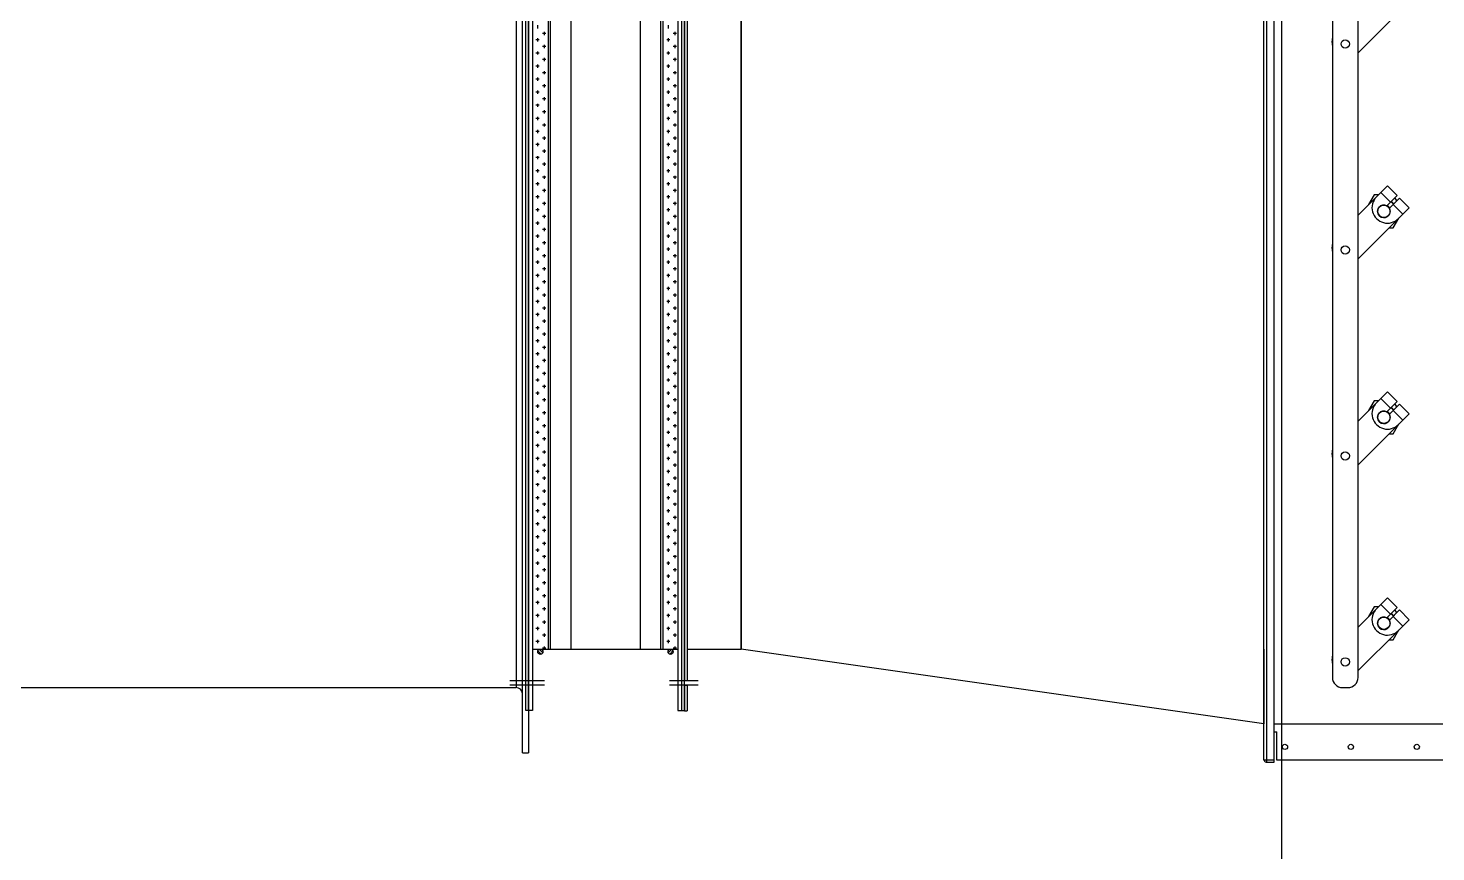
# Model space of a CAD drawing. Header units: millimetres. Extents: x -379292 to 1221486, y 92049 to 447512.
# Drawn here: x 419861 to 421228, y 165345 to 166145 of the extents above; entities that cross this region are included whole.
import ezdxf

# ---------------------------------------------------------------- set-up
doc = ezdxf.new("R2010")
doc.units = ezdxf.units.MM
doc.layers.add('05_WALL', color=3, linetype='Continuous')
doc.layers.add('_Systemair', color=3, linetype='Continuous', lineweight=30)
doc.layers.add('_Systemair Ventilation Equipments', color=7, linetype='Continuous', lineweight=30)

# ---------------------------------------------------------------- blocks, each defined once
blk = doc.blocks.new('GFL 1250')
at = {"layer": '_Systemair Ventilation Equipments', "color": 8}
for p, q in [((12063.17, 3746.23), (12063.17, 3748.73)), ((12063.42, 3748.73), (12063.17, 3748.73)), ((12063.42, 3748.73), (12063.17, 3748.73)), ((12063.42, 3746.23), (12063.42, 3748.73)), ((12063.42, 3746.23), (12063.17, 3746.23)), ((12063.17, 3614.68), (12063.17, 3745.78)), ((12063.42, 3745.78), (12063.17, 3745.78)), ((12063.42, 3614.68), (12063.42, 3745.78)), ((12057.92, 3617.73), (12057.92, 3742.73)), ((12063.22, 3742.73), (12057.92, 3742.73))]:
    blk.add_line(p, q, dxfattribs=at)
blk = doc.blocks.new('EVH 1250')
at = {"layer": '_Systemair Ventilation Equipments', "color": 8}
for p, q in [((12307.23, 3748.71), (12307.23, 3611.71)), ((12307.88, 3748.71), (12307.23, 3748.71)), ((12307.48, 3748.71), (12307.48, 3611.71)), ((12307.88, 3611.71), (12307.88, 3748.71)), ((12321.98, 3611.71), (12321.98, 3748.71)), ((12321.98, 3748.71), (12322.63, 3748.71)), ((12322.38, 3748.71), (12322.38, 3611.71)), ((12322.63, 3748.71), (12322.63, 3611.71)), ((12308.68, 3746.21), (12305.91, 3746.21)), ((12308.68, 3745.77), (12305.91, 3745.77)), ((12324.2, 3746.21), (12320.83, 3746.21)), ((12324.2, 3745.77), (12320.83, 3745.77)), ((12308.67, 3743.23), (12308.35, 3742.91)), ((12308.81, 3743.09), (12308.49, 3742.77)), ((12321, 3743.09), (12321.32, 3742.77)), ((12321.14, 3743.23), (12321.46, 3742.91)), ((12321.98, 3742.75), (12307.88, 3742.75)), ((12308.01, 3742.65), (12308.33, 3742.65)), ((12308.17, 3742.49), (12308.17, 3742.75)), ((12308.17, 3741.22), (12308.17, 3741.54)), ((12308.65, 3742.01), (12308.96, 3742.01)), ((12308.81, 3741.85), (12308.81, 3742.17)), ((12309.28, 3742.65), (12309.35, 3742.65)), ((12309.35, 3617.75), (12309.35, 3742.75)), ((12309.55, 3617.75), (12309.55, 3742.75)), ((12311.55, 3617.75), (12311.55, 3742.75)), ((12318.28, 3617.75), (12318.28, 3742.75)), ((12320.28, 3617.75), (12320.28, 3742.75)), ((12320.48, 3617.75), (12320.48, 3742.75)), ((12321.98, 3742.75), (12320.53, 3742.75)), ((12320.71, 3742.65), (12321.03, 3742.65)), ((12320.87, 3742.49), (12320.87, 3742.75)), ((12320.87, 3741.22), (12320.87, 3741.54)), ((12321.35, 3742.01), (12321.66, 3742.01)), ((12321.51, 3741.85), (12321.51, 3742.17)), ((12308.01, 3741.38), (12308.33, 3741.38)), ((12308.01, 3740.11), (12308.33, 3740.11)), ((12308.17, 3739.95), (12308.17, 3740.27)), ((12308.65, 3740.74), (12308.96, 3740.74)), ((12308.81, 3740.58), (12308.81, 3740.9)), ((12309.28, 3741.38), (12309.35, 3741.38)), ((12309.28, 3740.11), (12309.35, 3740.11)), ((12320.71, 3741.38), (12321.03, 3741.38)), ((12320.71, 3740.11), (12321.03, 3740.11)), ((12320.87, 3739.95), (12320.87, 3740.27)), ((12321.35, 3740.74), (12321.66, 3740.74)), ((12321.51, 3740.58), (12321.51, 3740.9)), ((12308.01, 3738.84), (12308.33, 3738.84)), ((12308.17, 3738.68), (12308.17, 3739)), ((12308.65, 3739.47), (12308.96, 3739.47)), ((12308.81, 3739.31), (12308.81, 3739.63)), ((12309.28, 3738.84), (12309.35, 3738.84)), ((12320.71, 3738.84), (12321.03, 3738.84)), ((12320.87, 3738.68), (12320.87, 3739)), ((12321.35, 3739.47), (12321.66, 3739.47)), ((12321.51, 3739.31), (12321.51, 3739.63)), ((12308.01, 3737.57), (12308.33, 3737.57)), ((12308.17, 3737.41), (12308.17, 3737.73)), ((12308.65, 3738.2), (12308.96, 3738.2)), ((12308.81, 3738.04), (12308.81, 3738.36)), ((12309.28, 3737.57), (12309.35, 3737.57)), ((12320.71, 3737.57), (12321.03, 3737.57)), ((12320.87, 3737.41), (12320.87, 3737.73)), ((12321.35, 3738.2), (12321.66, 3738.2)), ((12321.51, 3738.04), (12321.51, 3738.36)), ((12308.01, 3736.3), (12308.33, 3736.3)), ((12308.17, 3736.14), (12308.17, 3736.46)), ((12308.65, 3736.93), (12308.96, 3736.93)), ((12308.81, 3736.77), (12308.81, 3737.09)), ((12309.28, 3736.3), (12309.35, 3736.3)), ((12320.71, 3736.3), (12321.03, 3736.3)), ((12320.87, 3736.14), (12320.87, 3736.46)), ((12321.35, 3736.93), (12321.66, 3736.93)), ((12321.51, 3736.77), (12321.51, 3737.09)), ((12308.01, 3735.03), (12308.33, 3735.03)), ((12308.17, 3734.87), (12308.17, 3735.19)), ((12308.65, 3735.66), (12308.96, 3735.66)), ((12308.81, 3735.5), (12308.81, 3735.82)), ((12309.28, 3735.03), (12309.34, 3735.03)), ((12320.71, 3735.03), (12321.03, 3735.03)), ((12320.87, 3734.87), (12320.87, 3735.19)), ((12321.35, 3735.66), (12321.66, 3735.66)), ((12321.51, 3735.5), (12321.51, 3735.82)), ((12308.01, 3733.76), (12308.33, 3733.76)), ((12308.17, 3733.6), (12308.17, 3733.92)), ((12308.65, 3734.39), (12308.96, 3734.39)), ((12308.81, 3734.23), (12308.81, 3734.55)), ((12308.81, 3732.96), (12308.81, 3733.28)), ((12309.28, 3733.76), (12309.34, 3733.76)), ((12320.71, 3733.76), (12321.03, 3733.76)), ((12320.87, 3733.6), (12320.87, 3733.92)), ((12321.35, 3734.39), (12321.66, 3734.39)), ((12321.51, 3734.23), (12321.51, 3734.55)), ((12321.51, 3732.96), (12321.51, 3733.28)), ((12308.01, 3732.49), (12308.33, 3732.49)), ((12308.17, 3732.33), (12308.17, 3732.65)), ((12308.65, 3733.12), (12308.96, 3733.12)), ((12308.65, 3731.85), (12308.96, 3731.85)), ((12308.81, 3731.69), (12308.81, 3732.01)), ((12309.28, 3732.49), (12309.34, 3732.49)), ((12320.71, 3732.49), (12321.03, 3732.49)), ((12320.87, 3732.33), (12320.87, 3732.65)), ((12321.35, 3733.12), (12321.66, 3733.12)), ((12321.35, 3731.85), (12321.66, 3731.85)), ((12321.51, 3731.69), (12321.51, 3732.01)), ((12321.98, 3732.49), (12321.98, 3732.49)), ((12308.01, 3731.22), (12308.33, 3731.22)), ((12308.17, 3731.06), (12308.17, 3731.38)), ((12308.65, 3730.58), (12308.96, 3730.58)), ((12308.81, 3730.42), (12308.81, 3730.74)), ((12309.28, 3731.22), (12309.34, 3731.22)), ((12320.71, 3731.22), (12321.03, 3731.22)), ((12320.87, 3731.06), (12320.87, 3731.38)), ((12321.35, 3730.58), (12321.66, 3730.58)), ((12321.51, 3730.42), (12321.51, 3730.74)), ((12321.98, 3731.22), (12321.98, 3731.22)), ((12308.01, 3729.95), (12308.33, 3729.95)), ((12308.17, 3729.79), (12308.17, 3730.11)), ((12308.65, 3729.31), (12308.96, 3729.31)), ((12308.81, 3729.15), (12308.81, 3729.47)), ((12309.28, 3729.95), (12309.34, 3729.95)), ((12320.71, 3729.95), (12321.03, 3729.95)), ((12320.87, 3729.79), (12320.87, 3730.11)), ((12321.35, 3729.31), (12321.66, 3729.31)), ((12321.51, 3729.15), (12321.51, 3729.47)), ((12321.98, 3729.95), (12321.98, 3729.95)), ((12308.01, 3728.68), (12308.33, 3728.68)), ((12308.17, 3728.52), (12308.17, 3728.84)), ((12308.65, 3728.04), (12308.96, 3728.04)), ((12308.81, 3727.88), (12308.81, 3728.2)), ((12309.28, 3728.68), (12309.34, 3728.68)), ((12320.71, 3728.68), (12321.03, 3728.68)), ((12320.87, 3728.52), (12320.87, 3728.84)), ((12321.35, 3728.04), (12321.66, 3728.04)), ((12321.51, 3727.88), (12321.51, 3728.2)), ((12321.98, 3728.68), (12321.98, 3728.68)), ((12308.01, 3727.41), (12308.33, 3727.41)), ((12308.17, 3727.25), (12308.17, 3727.57)), ((12308.65, 3726.77), (12308.96, 3726.77)), ((12308.81, 3726.61), (12308.81, 3726.93)), ((12309.28, 3727.41), (12309.34, 3727.41)), ((12320.71, 3727.41), (12321.03, 3727.41)), ((12320.87, 3727.25), (12320.87, 3727.57)), ((12321.35, 3726.77), (12321.66, 3726.77)), ((12321.51, 3726.61), (12321.51, 3726.93)), ((12321.98, 3727.41), (12321.98, 3727.41)), ((12308.01, 3726.14), (12308.33, 3726.14)), ((12308.17, 3725.98), (12308.17, 3726.3)), ((12308.17, 3724.71), (12308.17, 3725.03)), ((12308.65, 3725.5), (12308.96, 3725.5)), ((12308.81, 3725.34), (12308.81, 3725.66)), ((12309.28, 3726.14), (12309.34, 3726.14)), ((12320.71, 3726.14), (12321.03, 3726.14)), ((12320.87, 3725.98), (12320.87, 3726.3)), ((12320.87, 3724.71), (12320.87, 3725.03)), ((12321.35, 3725.5), (12321.66, 3725.5)), ((12321.51, 3725.34), (12321.51, 3725.66)), ((12321.98, 3726.14), (12321.98, 3726.14)), ((12308.01, 3724.87), (12308.33, 3724.87)), ((12308.17, 3723.44), (12308.17, 3723.76)), ((12308.65, 3724.23), (12308.96, 3724.23)), ((12308.81, 3724.07), (12308.81, 3724.39)), ((12309.28, 3724.87), (12309.34, 3724.87)), ((12320.71, 3724.87), (12321.03, 3724.87)), ((12320.87, 3723.44), (12320.87, 3723.76)), ((12321.35, 3724.23), (12321.66, 3724.23)), ((12321.51, 3724.07), (12321.51, 3724.39)), ((12321.98, 3724.87), (12321.99, 3724.87)), ((12308.01, 3723.6), (12308.33, 3723.6)), ((12308.01, 3722.33), (12308.33, 3722.33)), ((12308.17, 3722.17), (12308.17, 3722.49)), ((12308.65, 3722.96), (12308.96, 3722.96)), ((12308.81, 3722.8), (12308.81, 3723.12)), ((12309.28, 3723.6), (12309.34, 3723.6)), ((12309.28, 3722.33), (12309.33, 3722.33)), ((12320.71, 3723.6), (12321.03, 3723.6)), ((12320.71, 3722.33), (12321.03, 3722.33)), ((12320.87, 3722.17), (12320.87, 3722.49)), ((12321.35, 3722.96), (12321.66, 3722.96)), ((12321.51, 3722.8), (12321.51, 3723.12)), ((12321.98, 3723.6), (12321.99, 3723.6)), ((12321.98, 3722.33), (12321.99, 3722.33)), ((12308.01, 3721.06), (12308.33, 3721.06)), ((12308.17, 3720.9), (12308.17, 3721.22)), ((12308.65, 3721.69), (12308.96, 3721.69)), ((12308.81, 3721.53), (12308.81, 3721.85)), ((12309.28, 3721.06), (12309.33, 3721.06)), ((12320.71, 3721.06), (12321.03, 3721.06)), ((12320.87, 3720.9), (12320.87, 3721.22)), ((12321.35, 3721.69), (12321.66, 3721.69)), ((12321.51, 3721.53), (12321.51, 3721.85)), ((12321.98, 3721.06), (12321.99, 3721.06)), ((12308.01, 3719.79), (12308.33, 3719.79)), ((12308.17, 3719.63), (12308.17, 3719.95)), ((12308.65, 3720.42), (12308.96, 3720.42)), ((12308.81, 3720.26), (12308.81, 3720.58)), ((12309.28, 3719.79), (12309.33, 3719.79)), ((12320.71, 3719.79), (12321.03, 3719.79)), ((12320.87, 3719.63), (12320.87, 3719.95)), ((12321.35, 3720.42), (12321.66, 3720.42)), ((12321.51, 3720.26), (12321.51, 3720.58)), ((12321.98, 3719.79), (12321.99, 3719.79)), ((12308.01, 3718.52), (12308.33, 3718.52)), ((12308.17, 3718.36), (12308.17, 3718.68)), ((12308.65, 3719.15), (12308.96, 3719.15)), ((12308.81, 3718.99), (12308.81, 3719.31)), ((12309.28, 3718.52), (12309.33, 3718.52)), ((12320.71, 3718.52), (12321.03, 3718.52)), ((12320.87, 3718.36), (12320.87, 3718.68)), ((12321.35, 3719.15), (12321.66, 3719.15)), ((12321.51, 3718.99), (12321.51, 3719.31)), ((12321.98, 3718.52), (12321.99, 3718.52)), ((12308.01, 3717.25), (12308.33, 3717.25)), ((12308.17, 3717.09), (12308.17, 3717.41)), ((12308.65, 3717.88), (12308.96, 3717.88)), ((12308.81, 3717.72), (12308.81, 3718.04)), ((12309.28, 3717.25), (12309.33, 3717.25)), ((12320.71, 3717.25), (12321.03, 3717.25)), ((12320.87, 3717.09), (12320.87, 3717.41)), ((12321.35, 3717.88), (12321.66, 3717.88)), ((12321.51, 3717.72), (12321.51, 3718.04)), ((12321.98, 3717.25), (12321.99, 3717.25)), ((12308.01, 3715.98), (12308.33, 3715.98)), ((12308.17, 3715.82), (12308.17, 3716.14)), ((12308.65, 3716.61), (12308.96, 3716.61)), ((12308.81, 3716.45), (12308.81, 3716.77)), ((12308.81, 3715.18), (12308.81, 3715.5)), ((12309.28, 3715.98), (12309.33, 3715.98)), ((12320.71, 3715.98), (12321.03, 3715.98)), ((12320.87, 3715.82), (12320.87, 3716.14)), ((12321.35, 3716.61), (12321.66, 3716.61)), ((12321.51, 3716.45), (12321.51, 3716.77)), ((12321.51, 3715.18), (12321.51, 3715.5)), ((12321.98, 3715.98), (12321.99, 3715.98)), ((12308.01, 3714.71), (12308.33, 3714.71)), ((12308.17, 3714.55), (12308.17, 3714.87)), ((12308.65, 3715.34), (12308.96, 3715.34)), ((12308.81, 3713.91), (12308.81, 3714.23)), ((12309.28, 3714.71), (12309.33, 3714.71)), ((12320.71, 3714.71), (12321.03, 3714.71)), ((12320.87, 3714.55), (12320.87, 3714.87)), ((12321.35, 3715.34), (12321.66, 3715.34)), ((12321.51, 3713.91), (12321.51, 3714.23)), ((12321.98, 3714.71), (12321.99, 3714.71)), ((12308.01, 3713.44), (12308.33, 3713.44)), ((12308.17, 3713.28), (12308.17, 3713.6)), ((12308.65, 3714.07), (12308.96, 3714.07)), ((12308.65, 3712.8), (12308.96, 3712.8)), ((12308.81, 3712.64), (12308.81, 3712.96)), ((12309.28, 3713.44), (12309.33, 3713.44)), ((12320.71, 3713.44), (12321.03, 3713.44)), ((12320.87, 3713.28), (12320.87, 3713.6)), ((12321.35, 3714.07), (12321.66, 3714.07)), ((12321.35, 3712.8), (12321.66, 3712.8)), ((12321.51, 3712.64), (12321.51, 3712.96)), ((12321.98, 3713.44), (12321.99, 3713.44)), ((12308.01, 3712.17), (12308.33, 3712.17)), ((12308.17, 3712.01), (12308.17, 3712.33)), ((12308.65, 3711.53), (12308.96, 3711.53)), ((12308.81, 3711.37), (12308.81, 3711.69)), ((12309.28, 3712.17), (12309.33, 3712.17)), ((12320.71, 3712.17), (12321.03, 3712.17)), ((12320.87, 3712.01), (12320.87, 3712.33)), ((12321.35, 3711.53), (12321.66, 3711.53)), ((12321.51, 3711.37), (12321.51, 3711.69)), ((12321.98, 3712.17), (12321.99, 3712.17)), ((12308.01, 3710.9), (12308.33, 3710.9)), ((12308.17, 3710.74), (12308.17, 3711.06)), ((12308.65, 3710.26), (12308.96, 3710.26)), ((12308.81, 3710.1), (12308.81, 3710.42)), ((12309.28, 3710.9), (12309.32, 3710.9)), ((12320.71, 3710.9), (12321.03, 3710.9)), ((12320.87, 3710.74), (12320.87, 3711.06)), ((12321.35, 3710.26), (12321.66, 3710.26)), ((12321.51, 3710.1), (12321.51, 3710.42)), ((12321.98, 3710.9), (12321.99, 3710.9)), ((12308.01, 3709.63), (12308.33, 3709.63)), ((12308.17, 3709.47), (12308.17, 3709.79)), ((12308.65, 3708.99), (12308.96, 3708.99)), ((12308.81, 3708.83), (12308.81, 3709.15)), ((12309.28, 3709.63), (12309.32, 3709.63)), ((12320.71, 3709.63), (12321.03, 3709.63)), ((12320.87, 3709.47), (12320.87, 3709.79)), ((12321.35, 3708.99), (12321.66, 3708.99)), ((12321.51, 3708.83), (12321.51, 3709.15)), ((12321.98, 3709.63), (12321.99, 3709.63)), ((12308.01, 3708.36), (12308.33, 3708.36)), ((12308.17, 3708.2), (12308.17, 3708.52)), ((12308.17, 3706.93), (12308.17, 3707.25)), ((12308.65, 3707.72), (12308.96, 3707.72)), ((12308.81, 3707.56), (12308.81, 3707.88)), ((12309.28, 3708.36), (12309.32, 3708.36)), ((12320.71, 3708.36), (12321.03, 3708.36)), ((12320.87, 3708.2), (12320.87, 3708.52)), ((12320.87, 3706.93), (12320.87, 3707.25)), ((12321.35, 3707.72), (12321.66, 3707.72)), ((12321.51, 3707.56), (12321.51, 3707.88)), ((12321.98, 3708.36), (12321.99, 3708.36)), ((12308.01, 3707.09), (12308.33, 3707.09)), ((12308.17, 3705.66), (12308.17, 3705.98)), ((12308.65, 3706.45), (12308.96, 3706.45)), ((12308.81, 3706.29), (12308.81, 3706.61)), ((12309.28, 3707.09), (12309.32, 3707.09)), ((12320.71, 3707.09), (12321.03, 3707.09)), ((12320.87, 3705.66), (12320.87, 3705.98)), ((12321.35, 3706.45), (12321.66, 3706.45)), ((12321.51, 3706.29), (12321.51, 3706.61)), ((12321.98, 3707.09), (12321.99, 3707.09)), ((12308.01, 3705.82), (12308.33, 3705.82)), ((12308.01, 3704.55), (12308.33, 3704.55)), ((12308.17, 3704.39), (12308.17, 3704.71)), ((12308.65, 3705.18), (12308.96, 3705.18)), ((12308.81, 3705.02), (12308.81, 3705.34)), ((12309.28, 3705.82), (12309.32, 3705.82)), ((12309.28, 3704.55), (12309.32, 3704.55)), ((12320.71, 3705.82), (12321.03, 3705.82)), ((12320.71, 3704.55), (12321.03, 3704.55)), ((12320.87, 3704.39), (12320.87, 3704.71)), ((12321.35, 3705.18), (12321.66, 3705.18)), ((12321.51, 3705.02), (12321.51, 3705.34)), ((12321.98, 3705.82), (12321.99, 3705.82)), ((12321.98, 3704.55), (12321.99, 3704.55)), ((12308.01, 3703.28), (12308.33, 3703.28)), ((12308.17, 3703.12), (12308.17, 3703.44)), ((12308.65, 3703.91), (12308.96, 3703.91)), ((12308.81, 3703.75), (12308.81, 3704.07)), ((12309.28, 3703.28), (12309.32, 3703.28)), ((12320.71, 3703.28), (12321.03, 3703.28)), ((12320.87, 3703.12), (12320.87, 3703.44)), ((12321.35, 3703.91), (12321.66, 3703.91)), ((12321.51, 3703.75), (12321.51, 3704.07)), ((12321.98, 3703.28), (12321.99, 3703.28)), ((12308.01, 3702.01), (12308.33, 3702.01)), ((12308.17, 3701.85), (12308.17, 3702.17)), ((12308.65, 3702.64), (12308.96, 3702.64)), ((12308.81, 3702.48), (12308.81, 3702.8)), ((12309.28, 3702.01), (12309.32, 3702.01)), ((12320.71, 3702.01), (12321.03, 3702.01)), ((12320.87, 3701.85), (12320.87, 3702.17)), ((12321.35, 3702.64), (12321.66, 3702.64)), ((12321.51, 3702.48), (12321.51, 3702.8)), ((12321.98, 3702.01), (12321.99, 3702.01)), ((12308.01, 3700.74), (12308.33, 3700.74)), ((12308.17, 3700.58), (12308.17, 3700.9)), ((12308.65, 3701.37), (12308.96, 3701.37)), ((12308.81, 3701.21), (12308.81, 3701.53)), ((12309.28, 3700.74), (12309.32, 3700.74)), ((12320.71, 3700.74), (12321.03, 3700.74)), ((12320.87, 3700.58), (12320.87, 3700.9)), ((12321.35, 3701.37), (12321.66, 3701.37)), ((12321.51, 3701.21), (12321.51, 3701.53)), ((12321.98, 3700.74), (12321.99, 3700.74)), ((12308.01, 3699.47), (12308.33, 3699.47)), ((12308.17, 3699.31), (12308.17, 3699.63)), ((12308.65, 3700.1), (12308.96, 3700.1)), ((12308.81, 3699.94), (12308.81, 3700.26)), ((12309.28, 3699.47), (12309.32, 3699.47)), ((12320.71, 3699.47), (12321.03, 3699.47)), ((12320.87, 3699.31), (12320.87, 3699.63)), ((12321.35, 3700.1), (12321.66, 3700.1)), ((12321.51, 3699.94), (12321.51, 3700.26)), ((12321.98, 3699.47), (12321.99, 3699.47)), ((12308.01, 3698.2), (12308.33, 3698.2)), ((12308.17, 3698.04), (12308.17, 3698.36)), ((12308.65, 3698.83), (12308.96, 3698.83)), ((12308.81, 3698.67), (12308.81, 3698.99)), ((12308.81, 3697.4), (12308.81, 3697.72)), ((12309.28, 3698.2), (12309.31, 3698.2)), ((12320.71, 3698.2), (12321.03, 3698.2)), ((12320.87, 3698.04), (12320.87, 3698.36)), ((12321.35, 3698.83), (12321.66, 3698.83)), ((12321.51, 3698.67), (12321.51, 3698.99)), ((12321.51, 3697.4), (12321.51, 3697.72)), ((12321.98, 3698.2), (12321.99, 3698.2)), ((12308.01, 3696.93), (12308.33, 3696.93)), ((12308.17, 3696.77), (12308.17, 3697.09)), ((12308.65, 3697.56), (12308.96, 3697.56)), ((12308.81, 3696.13), (12308.81, 3696.45)), ((12309.28, 3696.93), (12309.31, 3696.93)), ((12320.71, 3696.93), (12321.03, 3696.93)), ((12320.87, 3696.77), (12320.87, 3697.09)), ((12321.35, 3697.56), (12321.66, 3697.56)), ((12321.51, 3696.13), (12321.51, 3696.45)), ((12321.98, 3696.93), (12321.99, 3696.93)), ((12308.01, 3695.66), (12308.33, 3695.66)), ((12308.17, 3695.5), (12308.17, 3695.82)), ((12308.65, 3696.29), (12308.96, 3696.29)), ((12308.65, 3695.02), (12308.96, 3695.02)), ((12308.81, 3694.86), (12308.81, 3695.18)), ((12309.28, 3695.66), (12309.31, 3695.66)), ((12320.71, 3695.66), (12321.03, 3695.66)), ((12320.87, 3695.5), (12320.87, 3695.82)), ((12321.35, 3696.29), (12321.66, 3696.29)), ((12321.35, 3695.02), (12321.66, 3695.02)), ((12321.51, 3694.86), (12321.51, 3695.18)), ((12321.98, 3695.66), (12322, 3695.66)), ((12308.01, 3694.39), (12308.33, 3694.39)), ((12308.17, 3694.23), (12308.17, 3694.55)), ((12308.65, 3693.75), (12308.96, 3693.75)), ((12308.81, 3693.59), (12308.81, 3693.91)), ((12309.28, 3694.39), (12309.31, 3694.39)), ((12320.71, 3694.39), (12321.03, 3694.39)), ((12320.87, 3694.23), (12320.87, 3694.55)), ((12321.35, 3693.75), (12321.66, 3693.75)), ((12321.51, 3693.59), (12321.51, 3693.91)), ((12321.98, 3694.39), (12322, 3694.39)), ((12308.01, 3693.12), (12308.33, 3693.12)), ((12308.17, 3692.96), (12308.17, 3693.28)), ((12308.65, 3692.48), (12308.96, 3692.48)), ((12308.81, 3692.32), (12308.81, 3692.64)), ((12309.28, 3693.12), (12309.31, 3693.12)), ((12320.71, 3693.12), (12321.03, 3693.12)), ((12320.87, 3692.96), (12320.87, 3693.28)), ((12321.35, 3692.48), (12321.66, 3692.48)), ((12321.51, 3692.32), (12321.51, 3692.64)), ((12321.98, 3693.12), (12322, 3693.12)), ((12308.01, 3691.85), (12308.33, 3691.85)), ((12308.17, 3691.69), (12308.17, 3692.01)), ((12308.65, 3691.21), (12308.96, 3691.21)), ((12308.81, 3691.05), (12308.81, 3691.37)), ((12309.28, 3691.85), (12309.31, 3691.85)), ((12320.71, 3691.85), (12321.03, 3691.85)), ((12320.87, 3691.69), (12320.87, 3692.01)), ((12321.35, 3691.21), (12321.66, 3691.21)), ((12321.51, 3691.05), (12321.51, 3691.37)), ((12321.98, 3691.85), (12322, 3691.85)), ((12308.01, 3690.58), (12308.33, 3690.58)), ((12308.17, 3690.42), (12308.17, 3690.74)), ((12308.65, 3689.94), (12308.96, 3689.94)), ((12308.81, 3689.78), (12308.81, 3690.1)), ((12309.28, 3690.58), (12309.31, 3690.58)), ((12320.71, 3690.58), (12321.03, 3690.58)), ((12320.87, 3690.42), (12320.87, 3690.74)), ((12321.35, 3689.94), (12321.66, 3689.94)), ((12321.51, 3689.78), (12321.51, 3690.1)), ((12321.98, 3690.58), (12322, 3690.58)), ((12308.01, 3689.31), (12308.33, 3689.31)), ((12308.17, 3689.15), (12308.17, 3689.47)), ((12308.17, 3687.88), (12308.17, 3688.2)), ((12308.65, 3688.67), (12308.96, 3688.67)), ((12308.81, 3688.51), (12308.81, 3688.83)), ((12309.28, 3689.31), (12309.31, 3689.31)), ((12320.71, 3689.31), (12321.03, 3689.31)), ((12320.87, 3689.15), (12320.87, 3689.47)), ((12320.87, 3687.88), (12320.87, 3688.2)), ((12321.35, 3688.67), (12321.66, 3688.67)), ((12321.51, 3688.51), (12321.51, 3688.83)), ((12321.98, 3689.31), (12322, 3689.31)), ((12308.01, 3688.04), (12308.33, 3688.04)), ((12308.01, 3686.77), (12308.33, 3686.77)), ((12308.17, 3686.61), (12308.17, 3686.93)), ((12308.65, 3687.4), (12308.96, 3687.4)), ((12308.81, 3687.24), (12308.81, 3687.56)), ((12309.28, 3688.04), (12309.31, 3688.04)), ((12309.28, 3686.77), (12309.31, 3686.77)), ((12320.71, 3688.04), (12321.03, 3688.04)), ((12320.71, 3686.77), (12321.03, 3686.77)), ((12320.87, 3686.61), (12320.87, 3686.93)), ((12321.35, 3687.4), (12321.66, 3687.4)), ((12321.51, 3687.24), (12321.51, 3687.56)), ((12321.98, 3688.04), (12322, 3688.04)), ((12321.98, 3686.77), (12322, 3686.77)), ((12308.01, 3685.5), (12308.33, 3685.5)), ((12308.17, 3685.34), (12308.17, 3685.66)), ((12308.65, 3686.13), (12308.96, 3686.13)), ((12308.81, 3685.97), (12308.81, 3686.29)), ((12309.28, 3685.5), (12309.3, 3685.5)), ((12320.71, 3685.5), (12321.03, 3685.5)), ((12320.87, 3685.34), (12320.87, 3685.66)), ((12321.35, 3686.13), (12321.66, 3686.13)), ((12321.51, 3685.97), (12321.51, 3686.29)), ((12321.98, 3685.5), (12322, 3685.5)), ((12308.01, 3684.23), (12308.33, 3684.23)), ((12308.17, 3684.07), (12308.17, 3684.39)), ((12308.65, 3684.86), (12308.96, 3684.86)), ((12308.81, 3684.7), (12308.81, 3685.02)), ((12309.28, 3684.23), (12309.3, 3684.23)), ((12320.71, 3684.23), (12321.03, 3684.23)), ((12320.87, 3684.07), (12320.87, 3684.39)), ((12321.35, 3684.86), (12321.66, 3684.86)), ((12321.51, 3684.7), (12321.51, 3685.02)), ((12321.98, 3684.23), (12322, 3684.23)), ((12308.01, 3682.96), (12308.33, 3682.96)), ((12308.17, 3682.8), (12308.17, 3683.12)), ((12308.65, 3683.59), (12308.96, 3683.59)), ((12308.81, 3683.43), (12308.81, 3683.75)), ((12309.28, 3682.96), (12309.3, 3682.96)), ((12320.71, 3682.96), (12321.03, 3682.96)), ((12320.87, 3682.8), (12320.87, 3683.12)), ((12321.35, 3683.59), (12321.66, 3683.59)), ((12321.51, 3683.43), (12321.51, 3683.75)), ((12321.98, 3682.96), (12322, 3682.96)), ((12308.81, 3682.16), (12308.81, 3682.48)), ((12321.51, 3682.16), (12321.51, 3682.48))]:
    blk.add_line(p, q, dxfattribs=at)
for centre in [(12308.58, 3743), (12321.23, 3743)]:
    blk.add_circle(centre, 0.25, dxfattribs=at)
blk = doc.blocks.new('AXC 1250')
at = {"layer": '_Systemair Ventilation Equipments', "color": 8, "linetype": 'Continuous'}
for p, q in [((12411.74, 3610.73), (12411.74, 3749.73)), ((12412.34, 3749.73), (12411.74, 3749.73)), ((12412.34, 3749.73), (12412.34, 3610.73)), ((12412.94, 3617.08), (12412.94, 3743.38)), ((12474.74, 3743.38), (12412.94, 3743.38))]:
    blk.add_line(p, q, dxfattribs=at)
blk.add_arc((12412.94, 3743.98), 0.6, 182.8125, 270, dxfattribs=at)
blk = doc.blocks.new('GDD 1250')
at = {"layer": '_Systemair Ventilation Equipments', "color": 8, "linetype": 'Continuous'}
for p, q in [((12626.27, 1429.51), (12647.07, 1429.51)), ((12647.07, 1429.51), (12647.07, 1426.75)), ((12647.32, 1429.71), (12647.32, 1429.51)), ((12648.02, 1429.71), (12647.32, 1429.71)), ((12647.32, 1429.51), (12647.32, 1282.91)), ((12647.32, 1429.51), (12648.32, 1429.51)), ((12648.02, 1429.71), (12648.02, 1429.51)), ((12648.02, 1429.51), (12648.02, 1282.91)), ((12648.32, 1429.51), (12648.32, 1282.91)), ((12647.32, 1425.96), (12626.02, 1425.96)), ((12647.32, 1426.75), (12647.07, 1426.75)), ((12640.67, 1422.46), (12640.17, 1422.46)), ((12639.15, 1420.81), (12635.26, 1416.92)), ((12639.17, 1421.46), (12639.17, 1298.46)), ((12641.67, 1298.46), (12641.67, 1421.46)), ((12635.75, 1417.81), (12635.2, 1416.86)), ((12636.15, 1417.81), (12635.75, 1417.81)), ((12634.2, 1415.86), (12635.26, 1416.92)), ((12634.83, 1416.49), (12635.77, 1415.56)), ((12637.38, 1414.8), (12639.17, 1416.59)), ((12634.2, 1415.86), (12635.14, 1414.92)), ((12635.14, 1414.92), (12636.13, 1415.92)), ((12635.38, 1414.67), (12636.38, 1415.67)), ((12635.41, 1415.2), (12635.59, 1414.88)), ((12636.02, 1415.31), (12636.96, 1414.37)), ((12637.6, 1414.61), (12638.15, 1415.56)), ((12635.38, 1414.67), (12636.32, 1413.74)), ((12636.32, 1413.74), (12637.38, 1414.8)), ((12637.19, 1414.61), (12637.6, 1414.61)), ((12639.15, 1400.81), (12635.26, 1396.92)), ((12635.75, 1397.81), (12635.2, 1396.86)), ((12636.15, 1397.81), (12635.75, 1397.81)), ((12634.2, 1395.86), (12635.26, 1396.92)), ((12634.2, 1395.86), (12635.14, 1394.92)), ((12634.83, 1396.49), (12635.77, 1395.56)), ((12635.14, 1394.92), (12636.13, 1395.92)), ((12637.38, 1394.8), (12639.17, 1396.59)), ((12635.38, 1394.67), (12636.38, 1395.67)), ((12635.38, 1394.67), (12636.32, 1393.74)), ((12635.41, 1395.2), (12635.59, 1394.88)), ((12636.02, 1395.31), (12636.96, 1394.37)), ((12636.32, 1393.74), (12637.38, 1394.8)), ((12637.19, 1394.61), (12637.6, 1394.61)), ((12637.6, 1394.61), (12638.15, 1395.56)), ((12639.15, 1380.81), (12635.26, 1376.92)), ((12634.2, 1375.86), (12635.26, 1376.92)), ((12635.75, 1377.81), (12635.2, 1376.86)), ((12636.15, 1377.81), (12635.75, 1377.81)), ((12637.38, 1374.8), (12639.17, 1376.59)), ((12634.2, 1375.86), (12635.14, 1374.92)), ((12634.83, 1376.49), (12635.77, 1375.56)), ((12635.14, 1374.92), (12636.13, 1375.92)), ((12635.38, 1374.67), (12636.38, 1375.67)), ((12635.41, 1375.2), (12635.59, 1374.88)), ((12636.02, 1375.31), (12636.96, 1374.37)), ((12637.6, 1374.61), (12638.15, 1375.56)), ((12635.38, 1374.67), (12636.32, 1373.74)), ((12636.32, 1373.74), (12637.38, 1374.8)), ((12637.19, 1374.61), (12637.6, 1374.61)), ((12639.15, 1360.81), (12635.26, 1356.92))]:
    blk.add_line(p, q, dxfattribs=at)
for centre, radius in [((12633.47, 1428.21), 0.25), ((12639.87, 1428.21), 0.25), ((12646.27, 1428.21), 0.25), ((12640.42, 1419.96), 0.4), ((12636.67, 1416.21), 0.6), ((12640.42, 1399.96), 0.4), ((12636.67, 1396.21), 0.6), ((12640.42, 1379.96), 0.4), ((12636.67, 1376.21), 0.6), ((12640.42, 1359.96), 0.4)]:
    blk.add_circle(centre, radius, dxfattribs=at)
for centre, radius, start, end in [((12648.02, 1429.41), 0.3, 19.2975, 90), ((12640.17, 1421.46), 1, 90, 180), ((12640.67, 1421.46), 1, 0, 90), ((12640.21, 1419.75), 1.5, 133.8159, 135), ((12640.21, 1419.75), 1.5, 347.1742, 12.816), ((12636.32, 1415.86), 1.5, 315, 135), ((12636.67, 1416.21), 0.615, 241.5321, 208.4679), ((12636.67, 1416.21), 1.2, 216.6085, 233.3915), ((12636.67, 1416.21), 1.15, 216.2379, 233.7561), ((12636.67, 1416.21), 0.65, 209.3769, 240.6232), ((12640.21, 1399.75), 1.5, 133.8159, 135), ((12640.21, 1399.75), 1.5, 347.1742, 12.816), ((12636.32, 1395.86), 1.5, 315, 135), ((12636.67, 1396.21), 0.615, 241.5321, 208.4679), ((12636.67, 1396.21), 0.65, 209.3769, 240.6232), ((12636.67, 1396.21), 1.2, 216.6085, 233.3915), ((12636.67, 1396.21), 1.15, 216.2379, 233.7561), ((12640.21, 1379.75), 1.5, 133.8159, 135), ((12640.21, 1379.75), 1.5, 347.1742, 12.816), ((12636.32, 1375.86), 1.5, 315, 135), ((12636.67, 1376.21), 0.615, 241.5321, 208.4679), ((12636.67, 1376.21), 1.2, 216.6085, 233.3915), ((12636.67, 1376.21), 1.15, 216.2379, 233.7561), ((12636.67, 1376.21), 0.65, 209.3769, 240.6232), ((12640.21, 1359.75), 1.5, 133.8159, 135), ((12640.21, 1359.75), 1.5, 347.1742, 12.816)]:
    blk.add_arc(centre, radius, start, end, dxfattribs=at)
blk = doc.blocks.new('red1250')
at = {"layer": '_Systemair', "color": 8}
for p, q in [((15507.5, 2064.58), (15507.5, 2071.83)), ((15507.5, 2071.83), (15558.25, 2064.58)), ((15507.5, 2064.58), (15507.5, 1939.58)), ((15558.25, 2064.58), (15558.25, 1939.58))]:
    blk.add_line(p, q, dxfattribs=at)
blk = doc.blocks.new('OtoParkBodrumKatMimari')
at = {"layer": '05_WALL', "color": 8, "ltscale": 25}
blk.add_lwpolyline([(135600, 67200), (139950, 67200), (139950, 63750), (135600, 63750)], dxfattribs=at)
at = {"layer": '_Systemair', "color": 1, "xscale": 10, "yscale": 10, "zscale": 10, "rotation": 180}
blk.add_blockref('red1250', (295007.9, 85369.3), dxfattribs=at)
at = {"layer": '_Systemair Ventilation Equipments', "color": 1, "xscale": 10, "yscale": 10, "zscale": 10, "rotation": 180}
blk.add_blockref('GDD 1250', (266416.2, 78910.6), dxfattribs=at)
at = {"layer": '_Systemair Ventilation Equipments', "xscale": 10, "yscale": 10, "zscale": 10, "rotation": 180}
for name, p in [('EVH 1250', (262442.7, 102150.8)), ('GFL 1250', (260004.7, 102150.8)), ('AXC 1250', (263336.4, 102119.9))]:
    blk.add_blockref(name, p, dxfattribs=at)

msp = doc.modelspace()

# ---------------------------------------------------------------- block references
at = {"color": 8}
msp.add_blockref('OtoParkBodrumKatMimari', (281127.6, 100818.8), dxfattribs=at)

doc.saveas('drawing.dxf')
